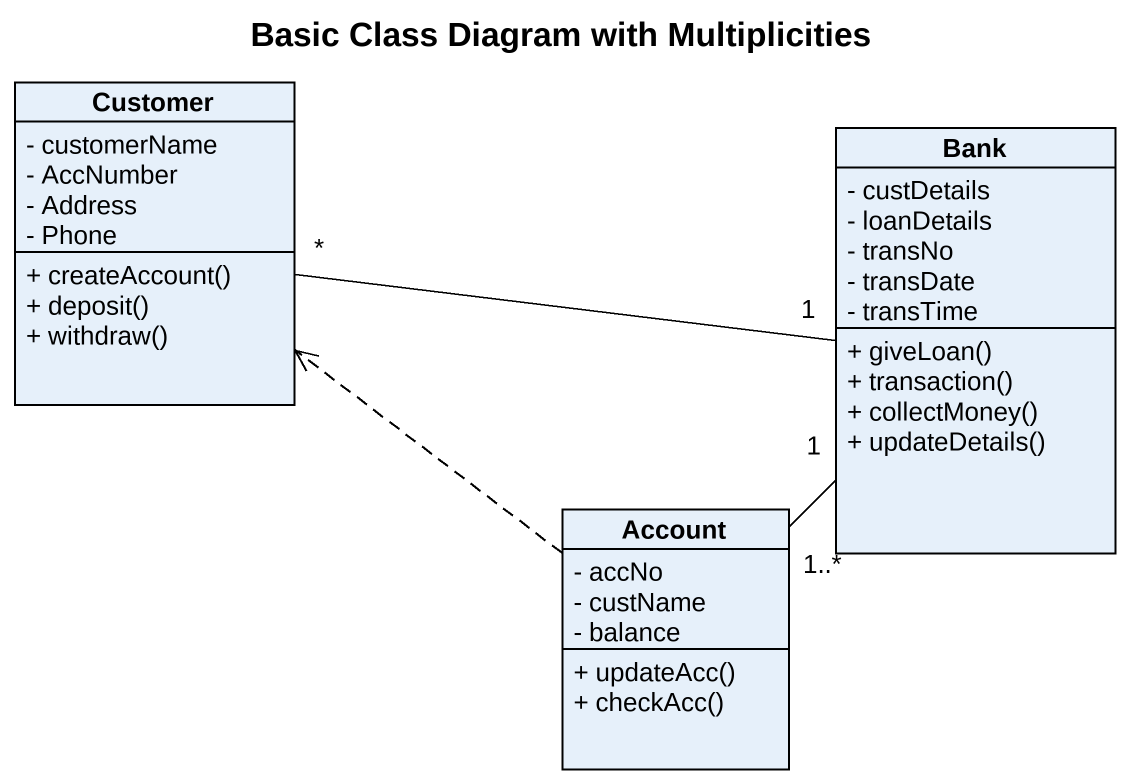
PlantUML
@startuml
title Basic Class Diagram with Multiplicities
hide circle
hide empty members
skinparam classAttributeIconSize 0
class Customer {
  - customerName
  - AccNumber
  - Address
  - Phone
  + createAccount()
  + deposit()
  + withdraw()
}
class Bank {
  - custDetails
  - loanDetails
  - transNo
  - transDate
  - transTime
  + giveLoan()
  + transaction()
  + collectMoney()
  + updateDetails()
}
class Account {
  - accNo
  - custName
  - balance
  + updateAcc()
  + checkAcc()
}
Customer "*" -right- "1" Bank
Bank "1" -- "1..*" Account
Account .up.> Customer
@enduml
